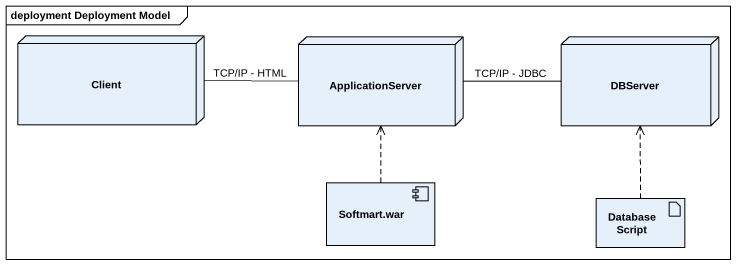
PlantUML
@startuml
mainframe deployment Deployment Model
node Client
node ApplicationServer
node DBServer
component "Softmart.war" as Softmart_war
artifact "Database Script" as Database_Script
Client -right- ApplicationServer : TCP/IP - HTML
ApplicationServer -right- DBServer : TCP/IP - JDBC
Softmart_war .up.> ApplicationServer
Database_Script .up.> DBServer
@enduml
